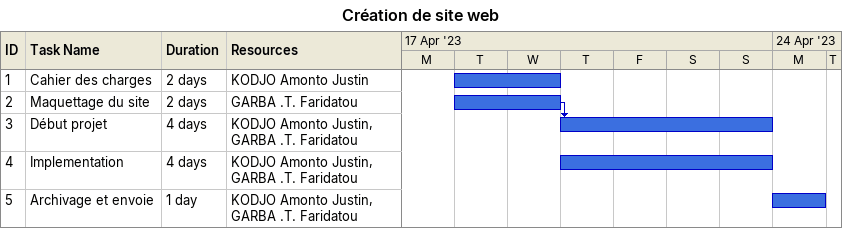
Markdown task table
Création de site web

| ID | Task | Duration | Start | Finish | Predecessors | Resources |
|---|---|---|---|---|---|---|
| 1 | Cahier des charges | 2d | 2023-04-18 | 2023-04-19 |  | KODJO Amonto Justin |
| 2 | Maquettage du site | 2d | 2023-04-18 | 2023-04-19 |  | GARBA .T. Faridatou |
| 3 | Début projet | 4d | 2023-04-20 | 2023-04-23 | 2 | KODJO Amonto Justin, GARBA .T. Faridatou |
| 4 | Implementation | 4d | 2023-04-20 | 2023-04-23 |  | KODJO Amonto Justin, GARBA .T. Faridatou |
| 5 | Archivage et envoie | 1d | 2023-04-24 | 2023-04-24 |  | KODJO Amonto Justin, GARBA .T. Faridatou |
